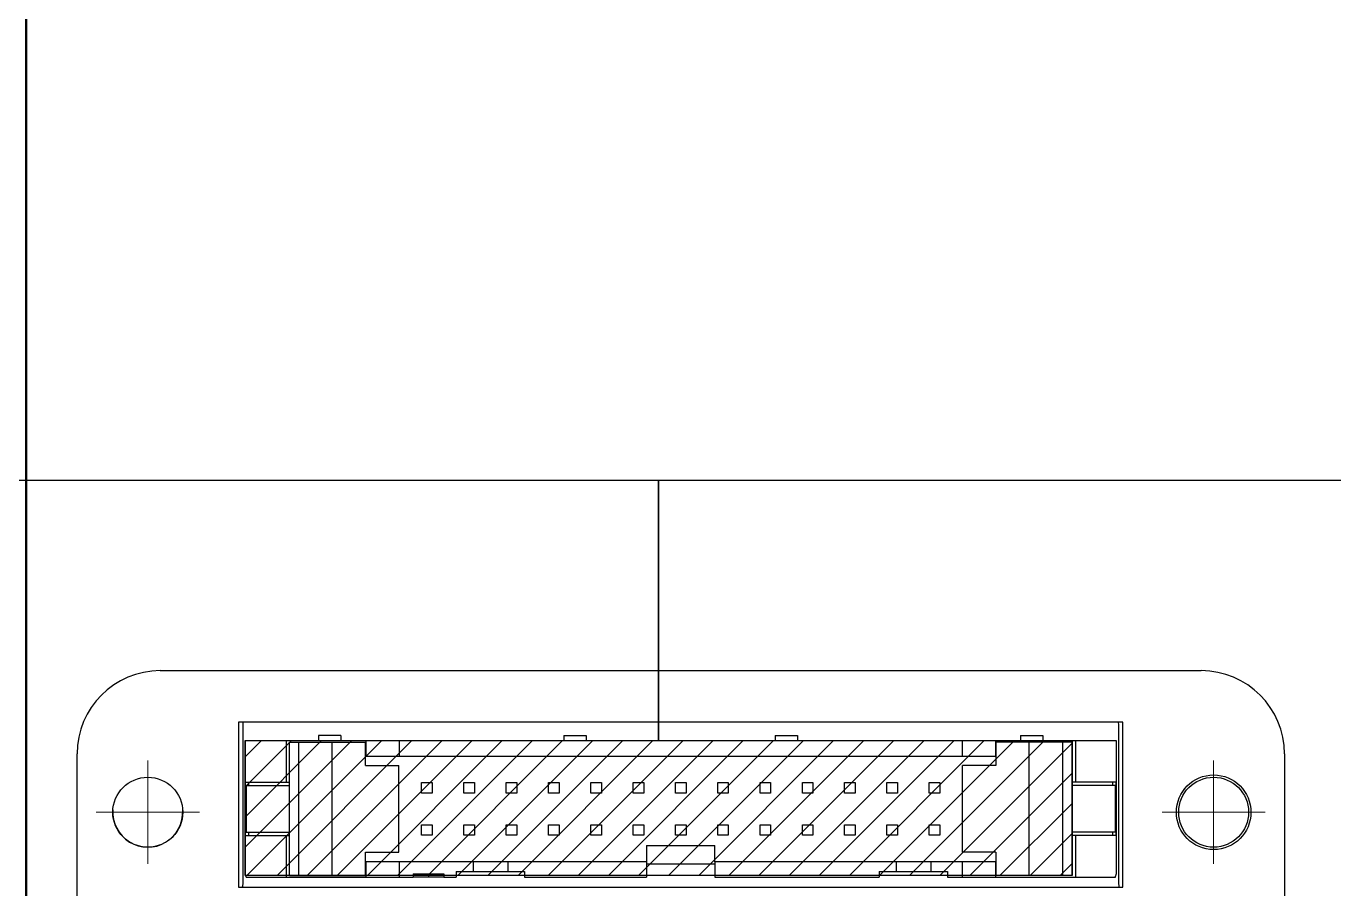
# Model space of a CAD drawing. Header units: millimetres. Extents: x 52 to 3850, y 79 to 1546.
# Drawn here: x 1335.9 to 1433.4, y 896.6 to 960.9 of the extents above; entities that cross this region are included whole.
import ezdxf

# ---------------------------------------------------------------- set-up
doc = ezdxf.new("R2010")
doc.units = ezdxf.units.MM
doc.header["$LTSCALE"] = 25
doc.linetypes.add('CENTER', pattern=[2, 1.25, -0.25, 0.25, -0.25])
doc.layers.add('Power_12V', color=50, linetype='Continuous')
for name, color, linetype, lineweight in [('Terminal_IO', 3, 'Continuous', 25), ('Visible', 7, 'Continuous', 50), ('Z_OM_CENTER', 4, 'CENTER', 13), ('Z_OM_OUTLINE', 7, 'Continuous', 30)]:
    doc.layers.add(name, color=color, linetype=linetype, lineweight=lineweight)

msp = doc.modelspace()

# ---------------------------------------------------------------- hatches: boundary and pattern name
at = {"layer": 'Power_12V'}
h = msp.add_hatch(dxfattribs=at)
h.set_pattern_fill('ANSI31', color=6, scale=0.5)
h.set_pattern_definition([(45, (-3405, 875), (-1.122532, 1.122532), [])])
h.paths.add_polyline_path([(1352.262, 907.607), (1413.897, 907.607), (1413.897, 897.552), (1352.262, 897.552)])

# ---------------------------------------------------------------- linework, layer by layer
at = {"layer": 'Terminal_IO'}
for p, q in [((1297.464, 927.016), (1383.08, 927.016)), ((1383.08, 927.016), (1383.08, 907.607)), ((1383.08, 907.607), (1383.08, 927.016)), ((1383.08, 927.016), (1479.314, 927.016))]:
    msp.add_line(p, q, dxfattribs=at)
msp.add_lwpolyline([(1352.262, 907.607), (1413.897, 907.607), (1413.897, 897.552), (1352.262, 897.552)], close=True, dxfattribs=at)
at = {"layer": 'Visible'}
msp.add_line((1335.934, 961.461), (1335.934, 892.57), dxfattribs=at)
at = {"layer": 'Z_OM_CENTER'}
for p, q in [((1345, 898.42), (1345, 906.116)), ((1424.448, 898.42), (1424.448, 906.116)), ((1341.152, 902.268), (1348.848, 902.268)), ((1420.6, 902.268), (1428.297, 902.268))]:
    msp.add_line(p, q, dxfattribs=at)
at = {"layer": 'Z_OM_OUTLINE', "color": 7, "linetype": 'Continuous', "lineweight": 25}
for p, q in [((1345.931, 912.821), (1423.517, 912.821)), ((1351.766, 908.972), (1351.766, 896.682)), ((1417.683, 908.972), (1351.766, 908.972)), ((1352.09, 908.972), (1352.076, 908.786)), ((1352.076, 908.786), (1352.076, 896.993)), ((1417.372, 908.786), (1417.358, 908.972)), ((1417.372, 896.993), (1417.372, 908.786)), ((1417.683, 896.682), (1417.683, 908.972)), ((1352.262, 907.607), (1352.262, 897.655)), ((1352.262, 907.607), (1355.303, 907.607)), ((1355.303, 907.607), (1355.303, 904.503)), ((1355.303, 907.607), (1361.262, 907.607)), ((1355.551, 904.255), (1355.551, 907.483)), ((1355.551, 907.483), (1356.241, 907.483)), ((1356.241, 907.483), (1356.241, 897.552)), ((1356.241, 907.483), (1357.482, 907.483)), ((1357.482, 907.483), (1358.748, 907.483)), ((1357.724, 907.979), (1357.724, 907.607)), ((1359.387, 907.979), (1357.724, 907.979)), ((1358.748, 897.552), (1358.748, 907.483)), ((1358.748, 907.483), (1361.231, 907.483)), ((1359.387, 907.979), (1359.387, 907.607)), ((1361.231, 905.745), (1361.231, 907.483)), ((1361.262, 907.607), (1363.745, 907.607)), ((1361.262, 907.607), (1361.262, 906.459)), ((1363.745, 907.607), (1363.745, 906.459)), ((1363.745, 907.607), (1405.703, 907.607)), ((1376.01, 907.979), (1376.01, 907.607)), ((1376.01, 907.979), (1377.673, 907.979)), ((1377.673, 907.979), (1377.673, 907.607)), ((1391.775, 907.979), (1393.438, 907.979)), ((1391.775, 907.979), (1391.775, 907.607)), ((1393.438, 907.979), (1393.438, 907.607)), ((1405.703, 907.607), (1408.186, 907.607)), ((1405.703, 907.607), (1405.703, 906.459)), ((1408.186, 907.607), (1408.186, 906.459)), ((1408.186, 907.607), (1414.145, 907.607)), ((1408.217, 907.483), (1408.217, 905.745)), ((1410.7, 907.483), (1408.217, 907.483)), ((1410.061, 907.979), (1410.061, 907.607)), ((1410.061, 907.979), (1411.724, 907.979)), ((1410.7, 897.552), (1410.7, 907.483)), ((1411.966, 907.483), (1410.7, 907.483)), ((1411.724, 907.979), (1411.724, 907.607)), ((1413.207, 907.483), (1411.966, 907.483)), ((1413.207, 897.552), (1413.207, 907.483)), ((1413.897, 907.483), (1413.207, 907.483)), ((1413.897, 904.255), (1413.897, 907.483)), ((1414.145, 907.607), (1414.145, 904.503)), ((1414.145, 907.607), (1417.186, 907.607)), ((1417.186, 907.607), (1417.186, 897.655)), ((1339.724, 894.945), (1339.724, 906.614)), ((1429.724, 906.614), (1429.724, 894.945)), ((1361.262, 906.459), (1361.231, 906.459)), ((1361.231, 905.745), (1363.714, 905.745)), ((1361.262, 906.459), (1363.745, 906.459)), ((1363.714, 899.29), (1363.714, 905.745)), ((1363.745, 906.459), (1405.703, 906.459)), ((1405.703, 906.459), (1408.186, 906.459)), ((1405.734, 899.29), (1405.734, 905.745)), ((1408.217, 905.745), (1405.734, 905.745)), ((1408.217, 906.459), (1408.186, 906.459)), ((1352.274, 904.503), (1355.303, 904.503)), ((1352.274, 900.531), (1352.274, 904.503)), ((1352.332, 904.255), (1352.332, 900.779)), ((1352.332, 904.255), (1355.551, 904.255)), ((1352.522, 904.255), (1352.522, 904.503)), ((1355.303, 904.503), (1355.551, 904.503)), ((1355.551, 900.779), (1355.551, 904.255)), ((1365.411, 904.488), (1366.2, 904.488)), ((1365.411, 903.7), (1365.411, 904.488)), ((1366.2, 903.7), (1365.411, 903.7)), ((1366.2, 904.488), (1366.2, 903.7)), ((1368.564, 904.488), (1369.353, 904.488)), ((1368.564, 903.7), (1368.564, 904.488)), ((1369.353, 903.7), (1368.564, 903.7)), ((1369.353, 904.488), (1369.353, 903.7)), ((1371.717, 904.488), (1372.506, 904.488)), ((1371.717, 903.7), (1371.717, 904.488)), ((1372.506, 903.7), (1371.717, 903.7)), ((1372.506, 904.488), (1372.506, 903.7)), ((1374.871, 903.7), (1374.871, 904.488)), ((1374.871, 904.488), (1375.659, 904.488)), ((1375.659, 903.7), (1374.871, 903.7)), ((1375.659, 904.488), (1375.659, 903.7)), ((1378.024, 903.7), (1378.024, 904.488)), ((1378.024, 904.488), (1378.812, 904.488)), ((1378.812, 903.7), (1378.024, 903.7)), ((1378.812, 904.488), (1378.812, 903.7)), ((1381.177, 903.7), (1381.177, 904.488)), ((1381.177, 904.488), (1381.965, 904.488)), ((1381.965, 903.7), (1381.177, 903.7)), ((1381.965, 904.488), (1381.965, 903.7)), ((1384.33, 904.488), (1385.118, 904.488)), ((1384.33, 903.7), (1384.33, 904.488)), ((1385.118, 903.7), (1384.33, 903.7)), ((1385.118, 904.488), (1385.118, 903.7)), ((1387.483, 904.488), (1388.271, 904.488)), ((1387.483, 903.7), (1387.483, 904.488)), ((1388.271, 903.7), (1387.483, 903.7)), ((1388.271, 904.488), (1388.271, 903.7)), ((1390.636, 903.7), (1390.636, 904.488)), ((1390.636, 904.488), (1391.424, 904.488)), ((1391.424, 903.7), (1390.636, 903.7)), ((1391.424, 904.488), (1391.424, 903.7)), ((1393.789, 903.7), (1393.789, 904.488)), ((1393.789, 904.488), (1394.577, 904.488)), ((1394.577, 903.7), (1393.789, 903.7)), ((1394.577, 904.488), (1394.577, 903.7)), ((1396.942, 903.7), (1396.942, 904.488)), ((1396.942, 904.488), (1397.731, 904.488)), ((1397.731, 903.7), (1396.942, 903.7)), ((1397.731, 904.488), (1397.731, 903.7)), ((1400.095, 904.488), (1400.884, 904.488)), ((1400.095, 903.7), (1400.095, 904.488)), ((1400.884, 903.7), (1400.095, 903.7)), ((1400.884, 904.488), (1400.884, 903.7)), ((1403.248, 903.7), (1403.248, 904.488)), ((1403.248, 904.488), (1404.037, 904.488)), ((1404.037, 903.7), (1403.248, 903.7)), ((1404.037, 904.488), (1404.037, 903.7)), ((1414.145, 904.503), (1413.897, 904.503)), ((1413.897, 900.779), (1413.897, 904.255)), ((1417.116, 904.255), (1413.897, 904.255)), ((1417.174, 904.503), (1414.145, 904.503)), ((1416.926, 904.255), (1416.926, 904.503)), ((1417.116, 904.255), (1417.116, 900.779)), ((1417.174, 900.531), (1417.174, 904.503)), ((1352.332, 900.779), (1355.551, 900.779)), ((1352.522, 900.531), (1352.522, 900.779)), ((1355.551, 897.552), (1355.551, 900.779)), ((1365.411, 901.335), (1366.2, 901.335)), ((1365.411, 900.547), (1365.411, 901.335)), ((1366.2, 901.335), (1366.2, 900.547)), ((1368.564, 900.547), (1368.564, 901.335)), ((1368.564, 901.335), (1369.353, 901.335)), ((1369.353, 901.335), (1369.353, 900.547)), ((1371.717, 900.547), (1371.717, 901.335)), ((1371.717, 901.335), (1372.506, 901.335)), ((1372.506, 901.335), (1372.506, 900.547)), ((1374.871, 900.547), (1374.871, 901.335)), ((1374.871, 901.335), (1375.659, 901.335)), ((1375.659, 901.335), (1375.659, 900.547)), ((1378.024, 900.547), (1378.024, 901.335)), ((1378.024, 901.335), (1378.812, 901.335)), ((1378.812, 901.335), (1378.812, 900.547)), ((1381.177, 900.547), (1381.177, 901.335)), ((1381.177, 901.335), (1381.965, 901.335)), ((1381.965, 901.335), (1381.965, 900.547)), ((1384.33, 901.335), (1385.118, 901.335)), ((1384.33, 900.547), (1384.33, 901.335)), ((1385.118, 901.335), (1385.118, 900.547)), ((1387.483, 900.547), (1387.483, 901.335)), ((1387.483, 901.335), (1388.271, 901.335)), ((1388.271, 901.335), (1388.271, 900.547)), ((1390.636, 900.547), (1390.636, 901.335)), ((1390.636, 901.335), (1391.424, 901.335)), ((1391.424, 901.335), (1391.424, 900.547)), ((1393.789, 900.547), (1393.789, 901.335)), ((1393.789, 901.335), (1394.577, 901.335)), ((1394.577, 901.335), (1394.577, 900.547)), ((1396.942, 900.547), (1396.942, 901.335)), ((1396.942, 901.335), (1397.731, 901.335)), ((1397.731, 901.335), (1397.731, 900.547)), ((1400.095, 901.335), (1400.884, 901.335)), ((1400.095, 900.547), (1400.095, 901.335)), ((1400.884, 901.335), (1400.884, 900.547)), ((1403.248, 900.547), (1403.248, 901.335)), ((1403.248, 901.335), (1404.037, 901.335)), ((1404.037, 901.335), (1404.037, 900.547)), ((1413.897, 897.552), (1413.897, 900.779)), ((1417.116, 900.779), (1413.897, 900.779)), ((1416.926, 900.531), (1416.926, 900.779)), ((1352.274, 900.531), (1355.303, 900.531)), ((1355.303, 900.531), (1355.303, 897.428)), ((1355.303, 900.531), (1355.551, 900.531)), ((1366.2, 900.547), (1365.411, 900.547)), ((1369.353, 900.547), (1368.564, 900.547)), ((1372.506, 900.547), (1371.717, 900.547)), ((1375.659, 900.547), (1374.871, 900.547)), ((1378.812, 900.547), (1378.024, 900.547)), ((1381.965, 900.547), (1381.177, 900.547)), ((1382.179, 899.799), (1387.269, 899.799)), ((1382.179, 899.799), (1382.179, 898.576)), ((1385.118, 900.547), (1384.33, 900.547)), ((1387.269, 898.576), (1387.269, 899.799)), ((1388.271, 900.547), (1387.483, 900.547)), ((1391.424, 900.547), (1390.636, 900.547)), ((1394.577, 900.547), (1393.789, 900.547)), ((1397.731, 900.547), (1396.942, 900.547)), ((1400.884, 900.547), (1400.095, 900.547)), ((1404.037, 900.547), (1403.248, 900.547)), ((1414.145, 900.531), (1413.897, 900.531)), ((1414.145, 900.531), (1414.145, 897.428)), ((1417.174, 900.531), (1414.145, 900.531)), ((1361.231, 899.29), (1363.714, 899.29)), ((1361.231, 897.552), (1361.231, 899.29)), ((1408.217, 899.29), (1405.734, 899.29)), ((1408.217, 899.29), (1408.217, 897.552)), ((1361.231, 898.576), (1361.262, 898.576)), ((1361.262, 898.576), (1361.262, 897.428)), ((1363.745, 898.576), (1361.262, 898.576)), ((1363.745, 898.576), (1363.745, 897.428)), ((1369.244, 898.576), (1363.745, 898.576)), ((1367.99, 897.862), (1369.244, 897.862)), ((1367.99, 897.862), (1367.99, 897.428)), ((1369.244, 898.576), (1369.244, 897.862)), ((1371.826, 898.576), (1369.244, 898.576)), ((1369.244, 897.862), (1371.826, 897.862)), ((1371.826, 898.576), (1371.826, 897.862)), ((1382.179, 898.576), (1371.826, 898.576)), ((1371.826, 897.862), (1373.08, 897.862)), ((1373.08, 897.862), (1373.08, 897.428)), ((1382.179, 898.576), (1382.179, 897.428)), ((1382.179, 898.421), (1387.269, 898.421)), ((1387.269, 898.576), (1387.269, 897.428)), ((1400.775, 898.576), (1387.269, 898.576)), ((1399.521, 897.862), (1399.521, 897.428)), ((1399.521, 897.862), (1400.775, 897.862)), ((1400.775, 898.576), (1400.775, 897.862)), ((1403.357, 898.576), (1400.775, 898.576)), ((1400.775, 897.862), (1403.357, 897.862)), ((1403.357, 898.576), (1403.357, 897.862)), ((1405.703, 898.576), (1403.357, 898.576)), ((1403.357, 897.862), (1404.611, 897.862)), ((1404.611, 897.862), (1404.611, 897.428)), ((1405.703, 898.576), (1405.703, 897.428)), ((1408.186, 898.576), (1405.703, 898.576)), ((1408.186, 898.576), (1408.186, 897.428)), ((1408.217, 898.576), (1408.186, 898.576)), ((1352.327, 897.428), (1355.303, 897.428)), ((1355.303, 897.428), (1361.262, 897.428)), ((1355.551, 897.552), (1356.241, 897.552)), ((1356.241, 897.552), (1357.482, 897.552)), ((1357.482, 897.552), (1358.748, 897.552)), ((1358.748, 897.552), (1361.231, 897.552)), ((1361.262, 897.428), (1363.745, 897.428)), ((1363.745, 897.428), (1364.769, 897.428)), ((1364.769, 897.676), (1364.769, 897.428)), ((1364.769, 897.676), (1367.065, 897.676)), ((1365.917, 897.428), (1364.769, 897.428)), ((1365.917, 897.676), (1365.917, 897.428)), ((1367.065, 897.428), (1365.917, 897.428)), ((1367.065, 897.676), (1367.065, 897.428)), ((1367.065, 897.428), (1367.99, 897.428)), ((1373.08, 897.428), (1382.179, 897.428)), ((1387.269, 897.428), (1399.521, 897.428)), ((1404.611, 897.428), (1405.703, 897.428)), ((1405.703, 897.428), (1408.186, 897.428)), ((1408.186, 897.428), (1414.145, 897.428)), ((1410.7, 897.552), (1408.217, 897.552)), ((1411.966, 897.552), (1410.7, 897.552)), ((1413.207, 897.552), (1411.966, 897.552)), ((1413.897, 897.552), (1413.207, 897.552)), ((1414.145, 897.428), (1417.121, 897.428)), ((1351.766, 896.682), (1417.683, 896.682))]:
    msp.add_line(p, q, dxfattribs=at)
at = {"layer": 'Z_OM_OUTLINE', "color": 7, "linetype": 'Continuous', "lineweight": 25, "flags": 128}
for points in [[(1352.076, 896.993), (1352.052, 896.751), (1352.036, 896.682)], [(1417.412, 896.682), (1417.396, 896.751), (1417.372, 896.993)]]:
    msp.add_lwpolyline(points, dxfattribs=at)
at = {"layer": 'Z_OM_OUTLINE', "color": 7, "linetype": 'Continuous', "lineweight": 25}
for centre, radius in [((1345, 902.268), 2.607), ((1424.448, 902.268), 2.78), ((1424.448, 902.269), 2.607), ((1424.448, 902.268), 2.607)]:
    msp.add_circle(centre, radius, dxfattribs=at)
for centre, radius, start, end in [((1345.931, 906.614), 6.207, 90, 180), ((1423.517, 906.614), 6.207, 0, 90), ((1345, 902.269), 2.607, 176.24282, 2.88699)]:
    msp.add_arc(centre, radius, start, end, dxfattribs=at)
for centre, start_param, end_param in [((1396.939, 897.803), 3.164893, 3.20048), ((1372.509, 897.803), 6.224298, 6.259885)]:
    msp.add_ellipse(centre, major_axis=(44.69, 0), ratio=0.142857, start_param=start_param, end_param=end_param, dxfattribs=at)

doc.saveas('drawing.dxf')
